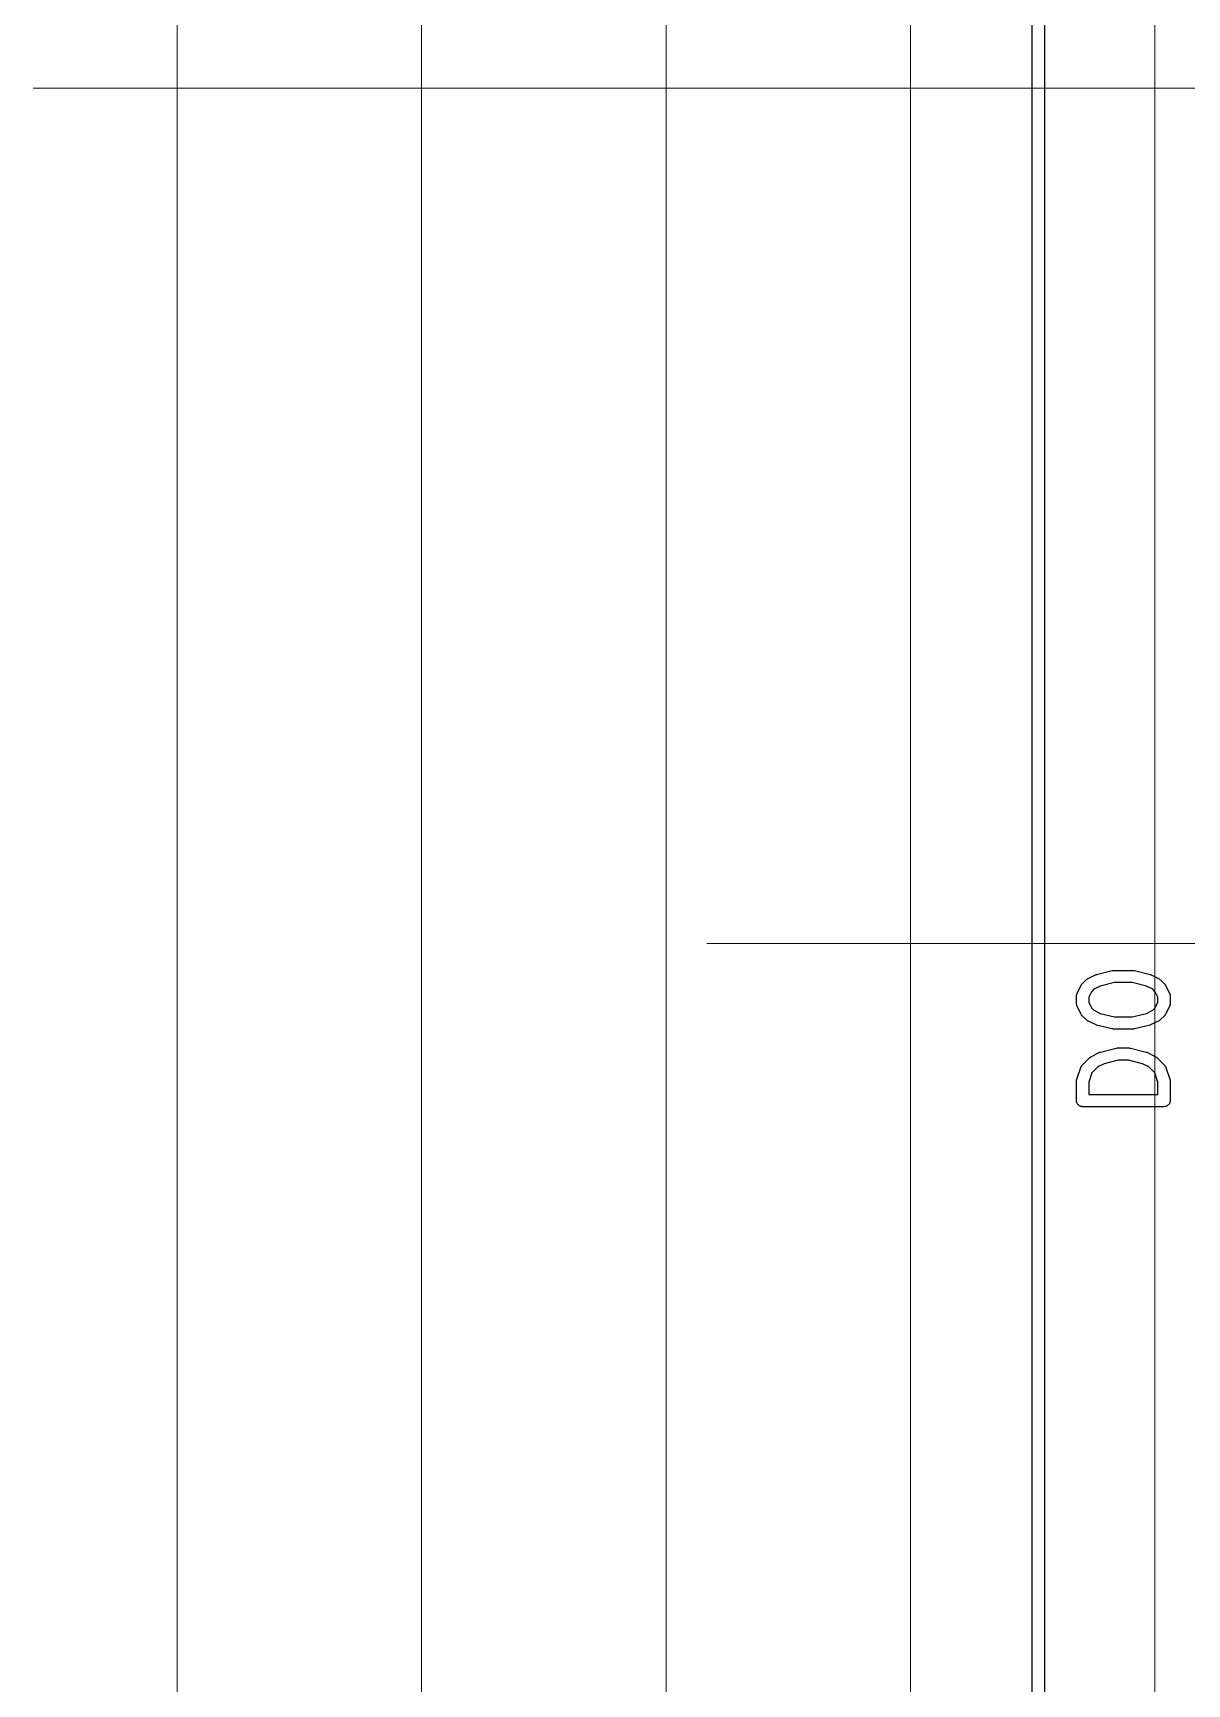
# Model space of a CAD drawing. Header units: millimetres. Extents: x 24 to 200, y 24 to 188.
# Drawn here: x 37.58 to 51.75, y 127.54 to 147.8 of the extents above; entities that cross this region are included whole.
import ezdxf

# ---------------------------------------------------------------- set-up
doc = ezdxf.new("R2010")
doc.units = ezdxf.units.MM
for name, color, linetype in [('0_底面', 51, 'Continuous'), ('1_PCB下', 5, 'Continuous'), ('2_Plate下', 3, 'Continuous'), ('3_SwitchPlate', 6, 'Continuous'), ('4_天板下', 40, 'Continuous'), ('5_左天板', 1, 'Continuous'), ('6_右天板', 230, 'Continuous'), ('7_PCBサンプル', 7, 'Continuous')]:
    doc.layers.add(name, color=color, linetype=linetype)
doc.layers.add('補助線', color=4, linetype='Continuous', lineweight=5, transparency=0.5)

# ---------------------------------------------------------------- blocks, each defined once
blk = doc.blocks.new('hhskb2-F.SilkS')
at = {"layer": '7_PCBサンプル'}
for p, q in [((37.437, -50.4941), (37.4846, -50.4465)), ((37.4846, -50.4465), (37.4944, -50.4396)), ((37.4944, -50.4396), (37.5041, -50.4324)), ((37.5041, -50.4324), (37.5993, -50.3848)), ((37.5993, -50.3848), (37.6072, -50.3825)), ((37.6072, -50.3825), (37.6147, -50.3791)), ((37.6147, -50.3791), (37.8051, -50.3315)), ((37.8051, -50.3315), (37.8143, -50.3309)), ((37.8143, -50.3309), (37.8233, -50.3293)), ((37.8233, -50.3293), (38.0614, -50.3293)), ((38.0614, -50.3293), (38.0705, -50.3309)), ((38.0705, -50.3309), (38.0796, -50.3315)), ((38.0796, -50.3315), (38.2701, -50.3791)), ((38.2701, -50.3791), (38.2776, -50.3825)), ((38.2776, -50.3825), (38.2854, -50.3848)), ((38.2854, -50.3848), (38.3807, -50.4324)), ((38.3807, -50.4324), (38.3903, -50.4396)), ((38.3903, -50.4396), (38.4002, -50.4465)), ((38.4002, -50.4465), (38.4478, -50.4941)), ((37.3674, -50.6424), (37.3681, -50.6381)), ((37.3674, -50.7376), (37.3674, -50.6424)), ((37.3679, -50.6338), (37.3704, -50.6254)), ((37.3681, -50.6381), (37.3679, -50.6338)), ((37.3704, -50.6254), (37.3719, -50.6167)), ((37.3719, -50.6167), (37.3741, -50.613)), ((37.3741, -50.613), (37.3753, -50.6088)), ((37.3753, -50.6088), (37.4229, -50.5136)), ((37.4229, -50.5136), (37.4301, -50.5039)), ((37.4301, -50.5039), (37.437, -50.4941)), ((37.5516, -50.5916), (37.5174, -50.6601)), ((37.582, -50.5612), (37.5516, -50.5916)), ((37.659, -50.5227), (37.582, -50.5612)), ((37.8326, -50.4793), (37.659, -50.5227)), ((38.0522, -50.4793), (37.8326, -50.4793)), ((38.2257, -50.5227), (38.0522, -50.4793)), ((38.3027, -50.5612), (38.2257, -50.5227)), ((38.3331, -50.5916), (38.3027, -50.5612)), ((38.3674, -50.6601), (38.3331, -50.5916)), ((38.4478, -50.4941), (38.4547, -50.5039)), ((38.4547, -50.5039), (38.4618, -50.5136)), ((38.4618, -50.5136), (38.5095, -50.6088)), ((38.5095, -50.6088), (38.5107, -50.613)), ((38.5107, -50.613), (38.5129, -50.6167)), ((38.5129, -50.6167), (38.5144, -50.6254)), ((38.5144, -50.6254), (38.5169, -50.6338)), ((38.5169, -50.6338), (38.5166, -50.6381)), ((38.5166, -50.6381), (38.5174, -50.6424)), ((38.5174, -50.6424), (38.5174, -50.7376)), ((37.3681, -50.7419), (37.3674, -50.7376)), ((37.3679, -50.7462), (37.3681, -50.7419)), ((37.3704, -50.7546), (37.3679, -50.7462)), ((37.3719, -50.7633), (37.3704, -50.7546)), ((37.3741, -50.767), (37.3719, -50.7633)), ((37.3753, -50.7712), (37.3741, -50.767)), ((37.4229, -50.8664), (37.3753, -50.7712)), ((37.5174, -50.6601), (37.5174, -50.7199)), ((37.5174, -50.7199), (37.5516, -50.7884)), ((37.5516, -50.7884), (37.582, -50.8188)), ((37.582, -50.8188), (37.659, -50.8573)), ((37.659, -50.8573), (37.8326, -50.9007)), ((38.0522, -50.9007), (38.2257, -50.8573)), ((38.2257, -50.8573), (38.3027, -50.8188)), ((38.3027, -50.8188), (38.3331, -50.7884)), ((38.3331, -50.7884), (38.3674, -50.7199)), ((38.3674, -50.7199), (38.3674, -50.6601)), ((38.5095, -50.7712), (38.4618, -50.8664)), ((38.5107, -50.767), (38.5095, -50.7712)), ((38.5129, -50.7633), (38.5107, -50.767)), ((38.5144, -50.7546), (38.5129, -50.7633)), ((38.5169, -50.7462), (38.5144, -50.7546)), ((38.5174, -50.7376), (38.5166, -50.7419)), ((38.5166, -50.7419), (38.5169, -50.7462)), ((37.4301, -50.8761), (37.4229, -50.8664)), ((37.437, -50.8859), (37.4301, -50.8761)), ((37.4846, -50.9335), (37.437, -50.8859)), ((37.4944, -50.9404), (37.4846, -50.9335)), ((37.5041, -50.9476), (37.4944, -50.9404)), ((37.5993, -50.9952), (37.5041, -50.9476)), ((37.6072, -50.9975), (37.5993, -50.9952)), ((37.6147, -51.0009), (37.6072, -50.9975)), ((37.8051, -51.0485), (37.6147, -51.0009)), ((37.8143, -51.0491), (37.8051, -51.0485)), ((37.8233, -51.0507), (37.8143, -51.0491)), ((38.0614, -51.0507), (37.8233, -51.0507)), ((37.8326, -50.9007), (38.0522, -50.9007)), ((38.0705, -51.0491), (38.0614, -51.0507)), ((38.0796, -51.0485), (38.0705, -51.0491)), ((38.2701, -51.0009), (38.0796, -51.0485)), ((38.2776, -50.9975), (38.2701, -51.0009)), ((38.2854, -50.9952), (38.2776, -50.9975)), ((38.3807, -50.9476), (38.2854, -50.9952)), ((38.3903, -50.9404), (38.3807, -50.9476)), ((38.4002, -50.9335), (38.3903, -50.9404)), ((38.4478, -50.8859), (38.4002, -50.9335)), ((38.4547, -50.8761), (38.4478, -50.8859)), ((38.4618, -50.8664), (38.4547, -50.8761)), ((37.437, -51.4941), (37.5322, -51.3989)), ((37.5322, -51.3989), (37.542, -51.392)), ((37.542, -51.392), (37.5517, -51.3848)), ((37.5517, -51.3848), (37.6469, -51.3372)), ((37.6469, -51.3372), (37.6548, -51.3349)), ((37.6548, -51.3349), (37.6623, -51.3315)), ((37.6623, -51.3315), (37.8528, -51.2839)), ((37.8802, -51.4317), (37.7067, -51.475)), ((37.8528, -51.2839), (37.8619, -51.2833)), ((37.8619, -51.2833), (37.871, -51.2817)), ((37.871, -51.2817), (38.0138, -51.2817)), ((38.0046, -51.4317), (37.8802, -51.4317)), ((38.1781, -51.475), (38.0046, -51.4317)), ((38.0138, -51.2817), (38.0228, -51.2833)), ((38.0228, -51.2833), (38.032, -51.2839)), ((38.032, -51.2839), (38.2225, -51.3315)), ((38.2225, -51.3315), (38.23, -51.3349)), ((38.23, -51.3349), (38.2378, -51.3372)), ((38.2378, -51.3372), (38.3331, -51.3848)), ((38.3331, -51.3848), (38.3427, -51.392)), ((38.3427, -51.392), (38.3526, -51.3989)), ((38.3526, -51.3989), (38.4478, -51.4941)), ((37.3695, -51.6782), (37.3712, -51.6663)), ((37.3712, -51.6663), (37.4188, -51.5234)), ((37.4188, -51.5234), (37.4209, -51.5196)), ((37.4209, -51.5196), (37.422, -51.5154)), ((37.422, -51.5154), (37.4271, -51.5082)), ((37.4271, -51.5082), (37.4313, -51.5005)), ((37.4313, -51.5005), (37.4345, -51.4977)), ((37.4345, -51.4977), (37.437, -51.4941)), ((37.5556, -51.5877), (37.5174, -51.7022)), ((37.6297, -51.5135), (37.5556, -51.5877)), ((37.7067, -51.475), (37.6297, -51.5135)), ((38.2551, -51.5135), (38.1781, -51.475)), ((38.3292, -51.5877), (38.2551, -51.5135)), ((38.3674, -51.7022), (38.3292, -51.5877)), ((38.4478, -51.4941), (38.4503, -51.4977)), ((38.4503, -51.4977), (38.4535, -51.5005)), ((38.4535, -51.5005), (38.4577, -51.5082)), ((38.4577, -51.5082), (38.4627, -51.5154)), ((38.4627, -51.5154), (38.4639, -51.5196)), ((38.4639, -51.5196), (38.4659, -51.5234)), ((38.4659, -51.5234), (38.5135, -51.6663)), ((38.5135, -51.6663), (38.5153, -51.6782)), ((37.3674, -51.69), (37.3695, -51.6782)), ((37.3674, -51.9281), (37.3674, -51.69)), ((37.5174, -51.7022), (37.5174, -51.8531)), ((37.5174, -51.8531), (38.3674, -51.8531)), ((38.3674, -51.8531), (38.3674, -51.7022)), ((38.5153, -51.6782), (38.5174, -51.69)), ((38.5174, -51.69), (38.5174, -51.9281)), ((37.3685, -51.9346), (37.3674, -51.9281)), ((37.3685, -51.9411), (37.3685, -51.9346)), ((37.3708, -51.9473), (37.3685, -51.9411)), ((37.3719, -51.9537), (37.3708, -51.9473)), ((37.3752, -51.9594), (37.3719, -51.9537)), ((37.3774, -51.9656), (37.3752, -51.9594)), ((37.3816, -51.9706), (37.3774, -51.9656)), ((37.3849, -51.9763), (37.3816, -51.9706)), ((37.39, -51.9805), (37.3849, -51.9763)), ((37.3942, -51.9855), (37.39, -51.9805)), ((37.3999, -51.9888), (37.3942, -51.9855)), ((37.4049, -51.993), (37.3999, -51.9888)), ((37.411, -51.9953), (37.4049, -51.993)), ((37.4167, -51.9986), (37.411, -51.9953)), ((37.4232, -51.9997), (37.4167, -51.9986)), ((37.4294, -52.002), (37.4232, -51.9997)), ((37.4359, -52.002), (37.4294, -52.002)), ((37.4424, -52.0031), (37.4359, -52.002)), ((38.4424, -52.0031), (37.4424, -52.0031)), ((38.4488, -52.002), (38.4424, -52.0031)), ((38.4554, -52.002), (38.4488, -52.002)), ((38.4616, -51.9997), (38.4554, -52.002)), ((38.468, -51.9986), (38.4616, -51.9997)), ((38.4737, -51.9953), (38.468, -51.9986)), ((38.4799, -51.993), (38.4737, -51.9953)), ((38.4849, -51.9888), (38.4799, -51.993)), ((38.4906, -51.9855), (38.4849, -51.9888)), ((38.4948, -51.9805), (38.4906, -51.9855)), ((38.4998, -51.9763), (38.4948, -51.9805)), ((38.5031, -51.9706), (38.4998, -51.9763)), ((38.5073, -51.9656), (38.5031, -51.9706)), ((38.5096, -51.9594), (38.5073, -51.9656)), ((38.5129, -51.9537), (38.5096, -51.9594)), ((38.514, -51.9473), (38.5129, -51.9537)), ((38.5162, -51.9411), (38.514, -51.9473)), ((38.5174, -51.9281), (38.5162, -51.9346)), ((38.5162, -51.9346), (38.5162, -51.9411))]:
    blk.add_line(p, q, dxfattribs=at)
blk = doc.blocks.new('hhskb2-Edge.Cuts')
at = {"layer": '7_PCBサンプル'}
for p, q in [((36.825, -136.7), (36.825, -21.2)), ((36.975, -21.2), (36.975, -136.625))]:
    blk.add_line(p, q, dxfattribs=at)

msp = doc.modelspace()

# ---------------------------------------------------------------- linework, layer by layer
at = {"layer": '0_底面', "lineweight": 5, "transparency": 33554687}
msp.add_lwpolyline([(173.699, 177.7), (45.354, 177.7, 0.414214), (39.354, 171.7), (39.354, 45.35, 0.414214), (45.354, 39.35), (173.699, 39.35, 0.414214), (179.699, 45.35), (179.699, 171.7, 0.414214)], format="xyb", close=True, dxfattribs=at)
at = {"layer": '1_PCB下', "lineweight": 5, "transparency": 33554687}
msp.add_lwpolyline([(173.699, 177.7), (45.354, 177.7, 0.414214), (39.354, 171.7), (39.354, 45.35, 0.414214), (45.354, 39.35), (173.699, 39.35, 0.414214), (179.699, 45.35), (179.699, 171.7, 0.414214)], format="xyb", close=True, dxfattribs=at)
msp.add_lwpolyline([(170.699, 168.7), (48.354, 168.7), (48.354, 48.35), (170.699, 48.35), (170.699, 146.067), (170.699, 166.345)], close=True, dxfattribs=at)
at = {"layer": '2_Plate下', "lineweight": 5, "transparency": 33554687}
msp.add_lwpolyline([(39.354, 171.7), (39.354, 45.35, 0.414214), (45.354, 39.35), (173.699, 39.35, 0.414214), (179.699, 45.35), (179.699, 146.067), (170.699, 146.067), (170.699, 48.35), (48.354, 48.35), (48.354, 168.7), (87.058, 168.7), (87.058, 177.7), (45.354, 177.7, 0.414214)], format="xyb", close=True, dxfattribs=at)
at = {"layer": '3_SwitchPlate', "lineweight": 5, "transparency": 33554687}
msp.add_lwpolyline([(111.743, 148.569), (87.058, 148.569), (87.058, 177.7), (45.354, 177.7, 0.414214), (39.354, 171.7), (39.354, 45.35, 0.414214), (45.354, 39.35), (173.699, 39.35, 0.414214), (179.699, 45.35), (179.699, 146.067), (117.037, 146.067), (117.037, 166.345), (179.699, 166.345), (179.699, 171.7, 0.414214), (173.699, 177.7), (111.743, 177.7)], format="xyb", close=True, dxfattribs=at)
at = {"layer": '4_天板下', "lineweight": 5, "transparency": 33554687}
msp.add_lwpolyline([(48.354, 168.7), (48.354, 48.35), (42.354, 48.35), (42.354, 171.7, -0.414214), (45.354, 174.7), (48.354, 174.7)], format="xyb", close=True, dxfattribs=at)
at = {"layer": '5_左天板', "lineweight": 5, "transparency": 33554687}
msp.add_lwpolyline([(173.699, 177.7), (45.354, 177.7, 0.414214), (39.354, 171.7), (39.354, 45.35, 0.414214), (45.354, 39.35), (173.699, 39.35, 0.414214), (179.699, 45.35), (179.699, 171.7, 0.414214)], format="xyb", close=True, dxfattribs=at)
at = {"layer": '6_右天板', "lineweight": 5, "transparency": 33554687}
msp.add_lwpolyline([(173.699, 177.7), (45.354, 177.7, 0.414214), (39.354, 171.7), (39.354, 45.35, 0.414214), (45.354, 39.35), (173.699, 39.35, 0.414214), (179.699, 45.35), (179.699, 171.7, 0.414214)], format="xyb", close=True, dxfattribs=at)
at = {"layer": '補助線'}
for p, q in [((39.354, 187.173), (39.354, 28.589)), ((42.354, 187.173), (42.354, 28.589)), ((45.354, 187.173), (45.354, 28.589)), ((48.354, 187.173), (48.354, 28.589)), ((51.354, 187.173), (51.354, 28.589)), ((45.855, 136.625), (185.21, 136.625))]:
    msp.add_line(p, q, dxfattribs=at)
at = {"layer": '補助線', "lineweight": 5, "transparency": 33554687}
msp.add_line((200.177, 147.125), (37.584, 147.125), dxfattribs=at)

# ---------------------------------------------------------------- block references
for name in ['hhskb2-Edge.Cuts', 'hhskb2-F.SilkS']:
    msp.add_blockref(name, (13.025, 186.625))

doc.saveas('drawing.dxf')
